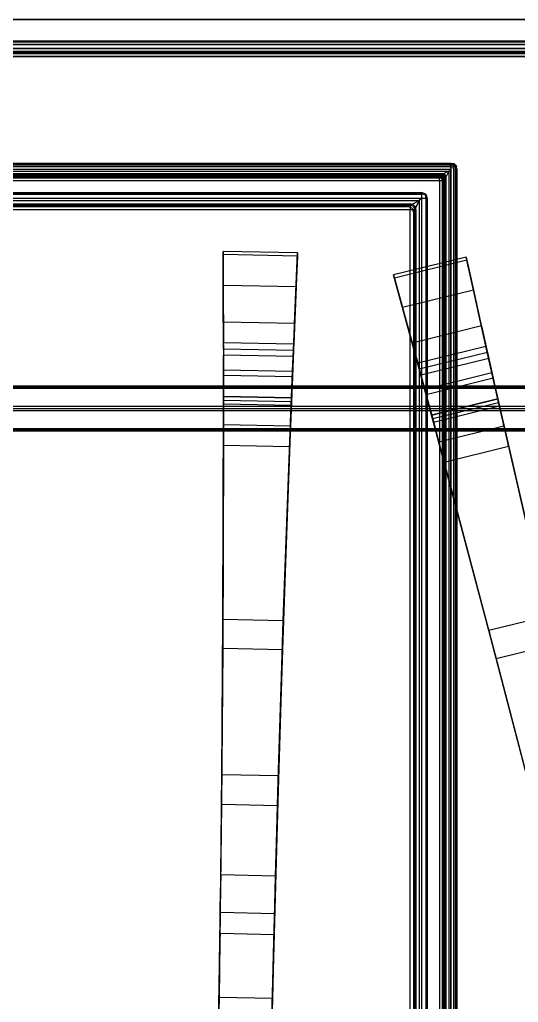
# Model space of a CAD drawing. Extents: x 11992 to 29481, y -6727 to 6811.
# Drawn here: x 15440.5 to 15567.5, y 970 to 1220.6 of the extents above; entities that cross this region are included whole.
import ezdxf

# ---------------------------------------------------------------- set-up
doc = ezdxf.new("R2010")
doc.units = 0
doc.header["$MEASUREMENT"] = 0
doc.layers.get('0').update_dxf_attribs({"color": 8, "linetype": 'CONTINUOUS'})

msp = doc.modelspace()

# ---------------------------------------------------------------- linework, layer by layer
for p, q in [((17199.6, 1220.6, -40.43), (14399.59, 1220.6, -40.43)), ((14399.59, 1220.6, 379.57), (17199.6, 1220.6, 379.57)), ((14424.68, 1215.23, -2439.68), (15685.58, 1215.23, -2439.68)), ((14424.68, 1215.23, -2405.56), (15685.58, 1215.23, -2405.56)), ((14424.68, 1215.23, -2403.32), (15685.58, 1215.23, -2403.32)), ((14424.68, 1215.23, -2369.43), (15685.58, 1215.23, -2369.43)), ((14424.68, 1214.98, -2440.43), (15685.58, 1214.98, -2440.43)), ((14424.68, 1214.98, -2404.81), (15685.58, 1214.98, -2404.81)), ((14424.68, 1214.98, -2404.07), (15685.58, 1214.98, -2404.07)), ((14424.68, 1214.98, -2368.68), (15685.58, 1214.98, -2368.68)), ((14424.68, 1214.23, -2368.43), (15685.58, 1214.23, -2368.43)), ((14424.68, 1214.23, -2404.32), (15685.58, 1214.23, -2404.32)), ((14424.68, 1214.23, -2404.56), (15685.58, 1214.23, -2404.56)), ((14424.68, 1214.23, -2440.68), (15685.58, 1214.23, -2440.68)), ((14424.69, 1215.23, -75.17), (15685.58, 1215.23, -75.17)), ((14424.69, 1215.23, -1412.1), (15685.58, 1215.23, -1412.1)), ((14424.69, 1215.23, -52.17), (15685.58, 1215.23, -52.17)), ((14424.69, 1215.23, -1389.1), (15685.58, 1215.23, -1389.1)), ((14424.69, 1214.98, -75.92), (15685.58, 1214.98, -75.92)), ((14424.69, 1214.98, -1412.85), (15685.58, 1214.98, -1412.85)), ((14424.69, 1214.98, -51.42), (15685.58, 1214.98, -51.42)), ((14424.69, 1214.98, -1388.35), (15685.58, 1214.98, -1388.35)), ((14424.69, 1214.23, -51.17), (15685.58, 1214.23, -51.17)), ((14424.69, 1214.23, -1388.1), (15685.58, 1214.23, -1388.1)), ((15685.58, 1214.23, -76.17), (14424.69, 1214.23, -76.17)), ((15685.58, 1214.23, -1413.1), (14424.69, 1214.23, -1413.1)), ((14424.69, 1213.23, -51.17), (15685.58, 1213.23, -51.17)), ((14424.69, 1213.23, -1388.1), (15685.58, 1213.23, -1388.1)), ((15685.58, 1213.23, -76.17), (14424.69, 1213.23, -76.17)), ((15685.58, 1213.23, -1413.1), (14424.69, 1213.23, -1413.1)), ((14425.68, 1213.23, -2440.68), (15684.58, 1213.23, -2440.68)), ((14425.68, 1213.23, -2368.43), (15684.58, 1213.23, -2368.43)), ((14425.68, 1213.23, -2404.56), (15684.58, 1213.23, -2404.56)), ((14425.68, 1213.23, -2404.32), (15684.58, 1213.23, -2404.32)), ((15685.58, 1212.48, -75.92), (14424.69, 1212.48, -75.92)), ((14424.69, 1212.48, -51.42), (15685.58, 1212.48, -51.42)), ((15685.58, 1212.48, -1412.85), (14424.69, 1212.48, -1412.85)), ((14424.69, 1212.48, -1388.35), (15685.58, 1212.48, -1388.35)), ((15685.58, 1212.23, -1389.6), (14424.69, 1212.23, -1389.6)), ((15685.58, 1212.23, -1411.6), (14424.69, 1212.23, -1411.6)), ((15685.58, 1212.23, -52.67), (14424.69, 1212.23, -52.67)), ((15685.58, 1212.23, -75.17), (14424.69, 1212.23, -75.17)), ((15685.58, 1212.23, -1412.1), (14424.69, 1212.23, -1412.1)), ((15685.58, 1212.23, -74.67), (14424.69, 1212.23, -74.67)), ((15685.58, 1212.23, -52.17), (14424.69, 1212.23, -52.17)), ((15685.58, 1212.23, -1389.1), (14424.69, 1212.23, -1389.1)), ((14424.69, 1211.98, -1412.35), (15685.58, 1211.98, -1412.35)), ((15685.58, 1211.98, -1388.85), (14424.69, 1211.98, -1388.85)), ((14424.69, 1211.98, -75.42), (15685.58, 1211.98, -75.42)), ((15685.58, 1211.98, -51.92), (14424.69, 1211.98, -51.92)), ((15685.58, 1211.23, -1388.6), (14424.69, 1211.23, -1388.6)), ((14424.69, 1211.23, -75.67), (15685.58, 1211.23, -75.67)), ((15685.58, 1211.23, -51.67), (14424.69, 1211.23, -51.67)), ((14424.69, 1211.23, -1412.6), (15685.58, 1211.23, -1412.6)), ((14427.18, 1212.48, -2368.68), (15683.08, 1212.48, -2368.68)), ((14427.18, 1212.48, -2440.43), (15683.08, 1212.48, -2440.43)), ((14427.18, 1212.48, -2404.81), (15683.08, 1212.48, -2404.81)), ((14427.18, 1212.48, -2404.07), (15683.08, 1212.48, -2404.07)), ((14427.68, 1212.23, -2369.43), (15682.58, 1212.23, -2369.43)), ((14427.68, 1212.23, -2402.82), (15682.58, 1212.23, -2402.82)), ((14427.68, 1212.23, -2439.68), (15682.58, 1212.23, -2439.68)), ((14427.68, 1212.23, -2369.93), (15682.58, 1212.23, -2369.93)), ((14427.68, 1212.23, -2439.18), (15682.58, 1212.23, -2439.18)), ((14427.68, 1212.23, -2405.56), (15682.58, 1212.23, -2405.56)), ((14427.68, 1212.23, -2403.32), (15682.58, 1212.23, -2403.32)), ((14427.68, 1212.23, -2406.07), (15682.58, 1212.23, -2406.07)), ((14427.68, 1211.98, -2439.93), (15682.58, 1211.98, -2439.93)), ((14427.68, 1211.98, -2405.32), (15682.58, 1211.98, -2405.32)), ((14427.68, 1211.98, -2403.57), (15682.58, 1211.98, -2403.57)), ((14427.68, 1211.98, -2369.18), (15682.58, 1211.98, -2369.18)), ((14427.68, 1211.23, -2403.82), (15682.58, 1211.23, -2403.82)), ((14427.68, 1211.23, -2405.07), (15682.58, 1211.23, -2405.07)), ((14427.68, 1211.23, -2368.93), (15682.58, 1211.23, -2368.93)), ((14427.68, 1211.23, -2440.18), (15682.58, 1211.23, -2440.18)), ((15138.32, 1183.99, -2174.8), (15550.31, 1183.99, -2111.83)), ((15550.31, 1183.9, -2175.46), (15138.32, 1183.9, -2175.46)), ((15138.32, 1183.9, -2111.18), (15550.31, 1183.9, -2111.18)), ((15550.31, 1183.62, -2110.71), (15138.32, 1183.62, -2110.71)), ((15550.31, 1183.62, -2175.93), (15138.32, 1183.62, -2175.93)), ((15550.31, 1183.15, -2110.43), (15138.32, 1183.15, -2110.43)), ((15138.32, 1183.15, -2176.21), (15550.31, 1183.15, -2176.21)), ((15550.31, 1183.99, -2174.8), (15550.31, 669, -2174.8)), ((15550.31, 669, -2111.83), (15550.31, 1183.99, -2111.83)), ((15550.31, 1183.99, -2174.8), (15550.97, 1183.9, -2174.8)), ((15550.31, 1183.99, -2111.83), (15550.97, 1183.9, -2111.83)), ((15550.31, 1183.9, -2175.46), (15550.92, 1183.8, -2175.41)), ((15550.31, 1183.9, -2111.18), (15550.92, 1183.8, -2111.22)), ((15550.31, 1183.62, -2110.71), (15550.83, 1183.57, -2110.76)), ((15550.31, 1183.62, -2175.93), (15550.83, 1183.57, -2175.88)), ((15550.31, 1183.15, -2110.43), (15550.92, 1183.1, -2110.52)), ((15550.31, 1183.15, -2176.21), (15550.92, 1183.1, -2176.11)), ((15550.83, 1183.57, -2175.88), (15550.92, 1183.8, -2175.41)), ((15550.83, 1183.57, -2110.76), (15550.92, 1183.8, -2111.22)), ((15550.83, 1183.57, -2110.76), (15550.92, 1183.1, -2110.52)), ((15551.25, 1183.43, -2110.9), (15550.83, 1183.57, -2110.76)), ((15551.25, 1183.43, -2175.74), (15550.83, 1183.57, -2175.88)), ((15550.83, 1183.57, -2175.88), (15550.92, 1183.1, -2176.11)), ((15550.97, 1183.9, -2174.8), (15550.92, 1183.8, -2175.41)), ((15550.97, 1183.9, -2111.83), (15550.92, 1183.8, -2111.22)), ((15551.39, 1183.57, -2175.32), (15550.92, 1183.8, -2175.41)), ((15551.39, 1183.57, -2111.32), (15550.92, 1183.8, -2111.22)), ((15550.97, 1182.49, -2110.43), (15550.92, 1183.1, -2110.52)), ((15551.39, 1183.01, -2110.76), (15550.92, 1183.1, -2110.52)), ((15550.97, 1182.49, -2176.21), (15550.92, 1183.1, -2176.11)), ((15551.39, 1183.01, -2175.88), (15550.92, 1183.1, -2176.11)), ((15551.44, 1183.62, -2174.8), (15550.97, 1183.9, -2174.8)), ((15551.44, 1183.62, -2111.83), (15550.97, 1183.9, -2111.83)), ((15550.97, 1183.9, -2174.8), (15550.97, 1183.9, -2111.83)), ((15551.25, 1183.43, -2175.74), (15551.39, 1183.57, -2175.32)), ((15551.25, 1183.43, -2110.9), (15551.39, 1183.57, -2111.32)), ((15551.25, 1183.43, -2110.9), (15551.39, 1183.01, -2110.76)), ((15551.25, 1183.43, -2175.74), (15551.39, 1183.01, -2175.88)), ((15551.44, 1183.62, -2174.8), (15551.39, 1183.57, -2175.32)), ((15551.44, 1183.62, -2111.83), (15551.39, 1183.57, -2111.32)), ((15551.39, 1183.57, -2175.32), (15551.63, 1183.1, -2175.41)), ((15551.39, 1183.57, -2111.32), (15551.63, 1183.1, -2111.22)), ((15551.39, 1183.01, -2175.88), (15551.63, 1183.1, -2175.41)), ((15551.39, 1183.01, -2110.76), (15551.63, 1183.1, -2111.22)), ((15551.44, 1182.49, -2110.71), (15551.39, 1183.01, -2110.76)), ((15551.44, 1182.49, -2175.93), (15551.39, 1183.01, -2175.88)), ((15551.44, 1183.62, -2174.8), (15551.72, 1183.15, -2174.8)), ((15551.44, 1183.62, -2111.83), (15551.72, 1183.15, -2111.83)), ((15551.44, 1183.62, -2111.83), (15551.44, 1183.62, -2174.8)), ((15551.72, 1183.15, -2174.8), (15551.63, 1183.1, -2175.41)), ((15551.72, 1183.15, -2111.83), (15551.63, 1183.1, -2111.22)), ((15551.72, 1182.49, -2175.46), (15551.63, 1183.1, -2175.41)), ((15551.72, 1182.49, -2111.18), (15551.63, 1183.1, -2111.22)), ((15551.81, 1182.49, -2174.8), (15551.72, 1183.15, -2174.8)), ((15551.81, 1182.49, -2111.83), (15551.72, 1183.15, -2111.83)), ((15551.72, 1183.15, -2174.8), (15551.72, 1183.15, -2111.83)), ((15138.32, 1182.49, -2110.33), (15550.31, 1182.49, -2176.3)), ((15138.85, 1181.96, -2176.3), (15549.78, 1181.96, -2176.3)), ((15548.47, 1181.3, -2176.21), (15140.17, 1181.3, -2176.21)), ((15141.1, 1180.84, -2175.93), (15547.53, 1180.84, -2175.93)), ((15141.21, 1181, -2114.06), (15547.42, 1181, -2114.06)), ((15141.21, 1180.73, -2113.6), (15547.42, 1180.73, -2113.6)), ((15141.21, 1180.26, -2113.31), (15547.43, 1180.26, -2113.31)), ((15141.22, 1181.09, -2114.72), (15547.41, 1181.09, -2114.72)), ((15141.66, 1180.56, -2175.46), (15546.97, 1180.56, -2175.46)), ((15141.84, 1180.47, -2174.8), (15546.79, 1180.47, -2174.8)), ((15546.79, 1180.47, -2174.8), (15547.41, 1181.09, -2114.72)), ((15546.79, 1180.47, -2174.8), (15546.97, 1180.56, -2175.46)), ((15546.79, 1180.47, -2174.8), (15547.45, 1180.38, -2174.8)), ((15547.53, 1180.84, -2175.93), (15546.97, 1180.56, -2175.46)), ((15546.97, 1180.56, -2175.46), (15547.54, 1180.46, -2175.5)), ((15547.41, 1181.09, -2114.72), (15547.42, 1181, -2114.06)), ((15547.41, 1181.09, -2114.72), (15548.07, 1181, -2114.72)), ((15547.42, 1181, -2114.06), (15548.03, 1180.91, -2114.11)), ((15547.42, 1180.73, -2113.6), (15547.42, 1181, -2114.06)), ((15547.42, 1180.73, -2113.6), (15547.43, 1180.26, -2113.31)), ((15547.42, 1180.73, -2113.6), (15547.94, 1180.68, -2113.64)), ((15547.43, 1179.61, -2113.22), (15547.43, 1180.26, -2113.31)), ((15547.43, 1180.26, -2113.31), (15548.03, 1180.21, -2113.41)), ((15547.45, 1180.38, -2174.8), (15548.07, 1181, -2114.72)), ((15547.45, 1180.38, -2174.8), (15547.54, 1180.46, -2175.5)), ((15547.92, 1180.1, -2174.8), (15547.45, 1180.38, -2174.8)), ((15547.53, 1180.84, -2175.93), (15548.47, 1181.3, -2176.21)), ((15547.53, 1180.84, -2175.93), (15547.91, 1180.74, -2175.94)), ((15547.91, 1180.74, -2175.94), (15547.54, 1180.46, -2175.5)), ((15548, 1180.18, -2175.54), (15547.54, 1180.46, -2175.5)), ((15547.91, 1180.74, -2175.94), (15548.87, 1181.05, -2176.18)), ((15548.28, 1180.46, -2175.95), (15547.91, 1180.74, -2175.94)), ((15548.54, 1180.71, -2114.72), (15547.92, 1180.1, -2174.8)), ((15548.28, 1180.46, -2175.95), (15547.92, 1180.1, -2174.8)), ((15547.94, 1180.68, -2113.64), (15548.03, 1180.91, -2114.11)), ((15547.94, 1180.68, -2113.64), (15548.03, 1180.21, -2113.41)), ((15548.36, 1180.54, -2113.78), (15547.94, 1180.68, -2113.64)), ((15548.07, 1181, -2114.72), (15548.03, 1180.91, -2114.11)), ((15548.49, 1180.67, -2114.21), (15548.03, 1180.91, -2114.11)), ((15548.54, 1180.71, -2114.72), (15548.07, 1181, -2114.72)), ((15548.82, 1180.25, -2114.72), (15548.2, 1179.63, -2174.8)), ((15548.28, 1180.46, -2175.95), (15548.56, 1180.09, -2175.94)), ((15548.36, 1180.54, -2113.78), (15548.49, 1180.67, -2114.21)), ((15548.36, 1180.54, -2113.78), (15548.5, 1180.12, -2113.64)), ((15549.78, 1181.96, -2176.3), (15548.47, 1181.3, -2176.21)), ((15548.47, 1181.3, -2176.21), (15548.87, 1181.05, -2176.18)), ((15548.54, 1180.71, -2114.72), (15548.49, 1180.67, -2114.21)), ((15548.49, 1180.67, -2114.21), (15548.73, 1180.21, -2114.11)), ((15548.54, 1180.71, -2114.72), (15548.82, 1180.25, -2114.72)), ((15548.56, 1180.09, -2175.94), (15548.87, 1181.05, -2176.18)), ((15548.66, 1179.71, -2175.93), (15549.12, 1180.64, -2176.21)), ((15548.82, 1180.25, -2114.72), (15548.73, 1180.21, -2114.11)), ((15548.91, 1179.59, -2114.72), (15548.82, 1180.25, -2114.72)), ((15549.12, 1180.64, -2176.21), (15548.87, 1181.05, -2176.18)), ((15549.78, 1181.96, -2176.3), (15549.12, 1180.64, -2176.21)), ((15549.12, 672.35, -2176.21), (15549.12, 1180.64, -2176.21)), ((15550.31, 1182.49, -2176.3), (15549.78, 1181.96, -2176.3)), ((15549.78, 1181.96, -2176.3), (15549.78, 671.03, -2176.3)), ((15550.97, 1182.49, -2110.43), (15550.97, 670.5, -2110.43)), ((15550.97, 1182.49, -2176.21), (15550.97, 670.5, -2176.21)), ((15551.44, 1182.49, -2110.71), (15551.44, 670.5, -2110.71)), ((15551.44, 1182.49, -2175.93), (15551.44, 670.5, -2175.93)), ((15551.72, 670.5, -2175.46), (15551.72, 1182.49, -2175.46)), ((15551.72, 1182.49, -2111.18), (15551.72, 670.5, -2111.18)), ((15551.81, 670.5, -2174.8), (15551.81, 1182.49, -2174.8)), ((15551.81, 1182.49, -2111.83), (15551.81, 670.5, -2111.83)), ((15141.21, 1179.61, -2113.22), (15547.43, 1179.61, -2113.22)), ((15547.43, 1179.61, -2113.22), (15547.43, 673.38, -2113.22)), ((15547.43, 1179.61, -2113.22), (15548.08, 1179.6, -2113.31)), ((15547.92, 1180.1, -2174.8), (15548.2, 1179.63, -2174.8)), ((15548, 1180.18, -2175.54), (15548.29, 1179.72, -2175.5)), ((15548.08, 1179.6, -2113.31), (15548.03, 1180.21, -2113.41)), ((15548.5, 1180.12, -2113.64), (15548.03, 1180.21, -2113.41)), ((15548.55, 1179.6, -2113.6), (15548.08, 1179.6, -2113.31)), ((15548.08, 1179.6, -2113.31), (15548.08, 673.39, -2113.31)), ((15548.2, 1179.63, -2174.8), (15548.29, 1179.72, -2175.5)), ((15548.29, 1178.97, -2174.8), (15548.2, 1179.63, -2174.8)), ((15548.56, 1180.09, -2175.94), (15548.29, 1179.72, -2175.5)), ((15548.38, 1179.15, -2175.46), (15548.29, 1179.72, -2175.5)), ((15548.91, 1179.59, -2114.72), (15548.29, 1178.97, -2174.8)), ((15548.29, 1178.97, -2174.8), (15548.38, 1179.15, -2175.46)), ((15548.29, 1178.97, -2174.8), (15548.29, 674.02, -2174.8)), ((15548.66, 1179.71, -2175.93), (15548.38, 1179.15, -2175.46)), ((15548.38, 1179.15, -2175.46), (15548.38, 673.84, -2175.46)), ((15548.5, 1180.12, -2113.64), (15548.73, 1180.21, -2114.11)), ((15548.55, 1179.6, -2113.6), (15548.5, 1180.12, -2113.64)), ((15548.55, 1179.6, -2113.6), (15548.82, 1179.6, -2114.06)), ((15548.55, 1179.6, -2113.6), (15548.55, 673.39, -2113.6)), ((15548.66, 1179.71, -2175.93), (15548.56, 1180.09, -2175.94)), ((15548.66, 1179.71, -2175.93), (15548.66, 673.28, -2175.93)), ((15548.82, 1179.6, -2114.06), (15548.73, 1180.21, -2114.11)), ((15548.91, 1179.59, -2114.72), (15548.82, 1179.6, -2114.06)), ((15548.82, 1179.6, -2114.06), (15548.82, 673.39, -2114.06)), ((15548.91, 1179.59, -2114.72), (15548.91, 673.4, -2114.72)), ((15145.82, 1176.49, -2366.98), (15542.81, 1176.49, -2124.43)), ((15542.81, 1176.12, -2368.11), (15145.82, 1176.12, -2368.11)), ((15145.82, 1176.12, -2123.31), (15542.81, 1176.12, -2123.31)), ((15542.81, 1176.49, -2366.98), (15542.81, 676.5, -2366.98)), ((15543.94, 1176.12, -2366.98), (15542.81, 1176.49, -2366.98)), ((15543.94, 1176.12, -2124.43), (15542.81, 1176.49, -2124.43)), ((15542.81, 1176.49, -2124.43), (15542.81, 676.5, -2124.43)), ((15543.75, 1175.93, -2367.92), (15542.81, 1176.12, -2368.11)), ((15543.75, 1175.93, -2123.5), (15542.81, 1176.12, -2123.31)), ((15543.75, 1175.93, -2367.92), (15543.94, 1176.12, -2366.98)), ((15543.75, 1175.93, -2123.5), (15543.94, 1176.12, -2124.43)), ((15543.75, 1175.93, -2367.92), (15543.94, 1174.99, -2368.11)), ((15543.75, 1175.93, -2123.5), (15543.94, 1174.99, -2123.31)), ((15543.94, 1176.12, -2366.98), (15544.31, 1174.99, -2366.98)), ((15543.94, 1176.12, -2124.43), (15544.31, 1174.99, -2124.43)), ((15543.94, 1176.12, -2366.98), (15543.94, 1176.12, -2124.43)), ((15544.31, 1174.99, -2124.43), (15144.32, 1174.99, -2124.43)), ((15544.31, 1174.99, -2124.43), (15144.32, 1174.99, -2124.43)), ((15146.35, 1174.46, -2122.93), (15542.28, 1174.46, -2122.93)), ((15148.6, 1173.33, -2123.31), (15540.03, 1173.33, -2123.31)), ((15148.71, 1173.6, -2364.1), (15539.92, 1173.6, -2364.1)), ((15539.93, 1173.23, -2365.22), (15148.71, 1173.23, -2365.22)), ((15149.35, 1172.96, -2124.43), (15539.28, 1172.96, -2124.43)), ((15539.92, 1173.6, -2364.1), (15539.28, 1172.96, -2124.43)), ((15540.03, 1173.33, -2123.31), (15539.28, 1172.96, -2124.43)), ((15540.41, 1172.59, -2124.43), (15539.28, 1172.96, -2124.43)), ((15541.05, 1173.23, -2364.1), (15539.92, 1173.6, -2364.1)), ((15539.93, 1173.23, -2365.22), (15539.92, 1173.6, -2364.1)), ((15539.93, 1173.23, -2365.22), (15539.93, 1172.11, -2365.6)), ((15540.86, 1173.04, -2365.04), (15539.93, 1173.23, -2365.22)), ((15540.03, 1173.33, -2123.31), (15542.28, 1174.46, -2122.93)), ((15540.78, 1172.96, -2123.28), (15540.03, 1173.33, -2123.31)), ((15540.86, 1173.04, -2365.04), (15540.78, 1172.96, -2123.28)), ((15540.78, 1172.96, -2123.28), (15541.15, 1172.21, -2123.31)), ((15540.86, 1173.04, -2365.04), (15541.05, 1172.1, -2365.22)), ((15541.05, 1173.23, -2364.1), (15541.42, 1172.1, -2364.1)), ((15542.28, 1174.46, -2122.93), (15541.15, 1172.21, -2123.31)), ((15542.81, 1174.99, -2122.93), (15542.28, 1174.46, -2122.93)), ((15542.28, 1174.46, -2122.93), (15542.28, 678.53, -2122.93)), ((15543.94, 1174.99, -2368.11), (15543.94, 678, -2368.11)), ((15543.94, 1174.99, -2123.31), (15543.94, 678, -2123.31)), ((15544.31, 678, -2366.98), (15544.31, 1174.99, -2366.98)), ((15544.31, 1174.99, -2124.43), (15544.31, 678, -2124.43)), ((15539.93, 1172.11, -2365.6), (15148.71, 1172.11, -2365.6)), ((15539.93, 680.88, -2365.6), (15539.93, 1172.11, -2365.6)), ((15541.05, 1172.1, -2365.22), (15539.93, 1172.11, -2365.6)), ((15540.41, 1172.59, -2124.43), (15540.78, 1171.46, -2124.43)), ((15541.15, 1172.21, -2123.31), (15540.78, 1171.46, -2124.43)), ((15540.78, 1171.46, -2124.43), (15541.42, 1172.1, -2364.1)), ((15540.78, 1171.46, -2124.43), (15540.78, 681.53, -2124.43)), ((15541.05, 1172.1, -2365.22), (15541.42, 1172.1, -2364.1)), ((15541.05, 680.89, -2365.22), (15541.05, 1172.1, -2365.22)), ((15541.15, 1172.21, -2123.31), (15541.15, 680.78, -2123.31)), ((15541.42, 1172.1, -2364.1), (15541.42, 680.89, -2364.1)), ((15492.27, 1161.51, -356.19), (15492.28, 1158.75, -344.02)), ((15492.27, 1160.69, -343.55), (15492.27, 1161.51, -356.19)), ((15492.33, 1143.5, -345.87), (15492.27, 1161.51, -356.19)), ((15511.26, 1161.14, -356.19), (15492.27, 1161.51, -356.19)), ((15492.27, 1160.69, -343.55), (15492.28, 1158.75, -344.02)), ((15492.3, 1152.85, -328.83), (15492.27, 1160.69, -343.55)), ((15511.23, 1160.32, -343.55), (15492.27, 1160.69, -343.55)), ((15510.49, 1143.15, -345.87), (15511.26, 1161.14, -356.19)), ((15510.89, 1152.49, -328.83), (15511.23, 1160.32, -343.55)), ((15511.23, 1160.32, -343.55), (15511.14, 1158.38, -344.02)), ((15511.26, 1161.14, -356.19), (15511.17, 1158.95, -352.81)), ((15511.23, 1160.32, -343.55), (15511.26, 1161.14, -356.19)), ((15492.28, 1159.32, -352.81), (15492.33, 1144.54, -344.34)), ((15492.28, 1158.75, -344.02), (15492.31, 1151.31, -330.04)), ((15511.17, 1158.95, -352.81), (15510.54, 1144.19, -344.34)), ((15511.14, 1158.38, -344.02), (15510.82, 1150.95, -330.04)), ((15511.14, 1158.38, -344.02), (15511.17, 1158.95, -352.81)), ((15554.18, 1160.07, -356.2), (15535.74, 1155.51, -356.2)), ((15554.36, 1159.26, -343.55), (15535.95, 1154.71, -343.55)), ((15554.36, 1159.26, -343.55), (15554.18, 1160.07, -356.2)), ((15554.18, 1160.07, -356.2), (15554.65, 1157.93, -352.82)), ((15558.1, 1142.49, -345.87), (15554.18, 1160.07, -356.2)), ((15554.36, 1159.26, -343.55), (15554.78, 1157.37, -344.02)), ((15556.06, 1151.62, -328.83), (15554.36, 1159.26, -343.55)), ((15554.78, 1157.37, -344.02), (15554.65, 1157.93, -352.82)), ((15554.65, 1157.93, -352.82), (15557.87, 1143.5, -344.35)), ((15535.74, 1155.51, -356.2), (15536.31, 1153.4, -352.82)), ((15535.95, 1154.71, -343.55), (15535.74, 1155.51, -356.2)), ((15540.46, 1138.13, -345.87), (15535.74, 1155.51, -356.2)), ((15554.78, 1157.37, -344.02), (15556.39, 1150.11, -330.04)), ((15492.3, 1152.85, -328.83), (15492.31, 1151.31, -330.04)), ((15492.3, 1152.85, -328.83), (15492.35, 1138.17, -319.3)), ((15510.89, 1152.49, -328.83), (15492.3, 1152.85, -328.83)), ((15535.95, 1154.71, -343.55), (15536.46, 1152.84, -344.02)), ((15538.01, 1147.16, -328.83), (15535.95, 1154.71, -343.55)), ((15536.31, 1153.4, -352.82), (15540.19, 1139.13, -344.35)), ((15536.46, 1152.84, -344.02), (15536.31, 1153.4, -352.82)), ((15536.46, 1152.84, -344.02), (15538.42, 1145.66, -330.04)), ((15492.33, 1144.54, -344.34), (15492.31, 1151.31, -330.04)), ((15492.35, 1136.65, -320.52), (15492.31, 1151.31, -330.04)), ((15510.21, 1136.3, -320.52), (15510.82, 1150.95, -330.04)), ((15510.89, 1152.49, -328.83), (15510.27, 1137.82, -319.3)), ((15510.54, 1144.19, -344.34), (15510.82, 1150.95, -330.04)), ((15510.89, 1152.49, -328.83), (15510.82, 1150.95, -330.04)), ((15556.06, 1151.62, -328.83), (15538.01, 1147.16, -328.83)), ((15556.06, 1151.62, -328.83), (15556.39, 1150.11, -330.04)), ((15556.06, 1151.62, -328.83), (15559.26, 1137.29, -319.3)), ((15557.87, 1143.5, -344.35), (15556.39, 1150.11, -330.04)), ((15559.59, 1135.8, -320.52), (15556.39, 1150.11, -330.04)), ((15538.01, 1147.16, -328.83), (15538.42, 1145.66, -330.04)), ((15538.01, 1147.16, -328.83), (15541.86, 1132.98, -319.3)), ((15540.19, 1139.13, -344.35), (15538.42, 1145.66, -330.04)), ((15542.25, 1131.52, -320.52), (15538.42, 1145.66, -330.04)), ((15492.33, 1143.5, -345.87), (15492.33, 1144.54, -344.34)), ((15492.33, 1144.54, -344.34), (15492.36, 1130.9, -336.52)), ((15492.33, 1143.5, -345.87), (15492.36, 1129.85, -338.05)), ((15510.49, 1143.15, -345.87), (15492.33, 1143.5, -345.87)), ((15510.49, 1143.15, -345.87), (15509.94, 1129.51, -338.05)), ((15510.54, 1144.19, -344.34), (15509.98, 1130.55, -336.52)), ((15510.49, 1143.15, -345.87), (15510.54, 1144.19, -344.34)), ((15558.1, 1142.49, -345.87), (15557.87, 1143.5, -344.35)), ((15557.87, 1143.5, -344.35), (15560.85, 1130.19, -336.53)), ((15558.1, 1142.49, -345.87), (15540.46, 1138.13, -345.87)), ((15558.1, 1142.49, -345.87), (15561.08, 1129.17, -338.05)), ((15492.35, 1136.65, -320.52), (15492.35, 1138.17, -319.3)), ((15492.35, 1136.57, -318.27), (15492.35, 1138.17, -319.3)), ((15510.27, 1137.82, -319.3), (15492.35, 1138.17, -319.3)), ((15510.21, 1136.3, -320.52), (15510.27, 1137.82, -319.3)), ((15510.21, 1136.22, -318.27), (15510.27, 1137.82, -319.3)), ((15540.46, 1138.13, -345.87), (15540.19, 1139.13, -344.35)), ((15540.19, 1139.13, -344.35), (15543.75, 1125.96, -336.53)), ((15540.46, 1138.13, -345.87), (15544.02, 1124.96, -338.05)), ((15492.35, 1136.65, -320.52), (15492.35, 1135.04, -319.4)), ((15492.35, 1136.57, -318.27), (15492.35, 1135.04, -319.4)), ((15510.21, 1136.22, -318.27), (15492.35, 1136.57, -318.27)), ((15509.98, 1130.55, -336.52), (15510.21, 1136.3, -320.52)), ((15510, 1131.11, -324.37), (15510.21, 1136.3, -320.52)), ((15510.21, 1136.3, -320.52), (15510.15, 1134.69, -319.4)), ((15510.21, 1136.22, -318.27), (15510.15, 1134.69, -319.4)), ((15559.26, 1137.29, -319.3), (15541.86, 1132.98, -319.3)), ((15559.61, 1135.73, -318.27), (15542.27, 1131.44, -318.27)), ((15559.59, 1135.8, -320.52), (15559.26, 1137.29, -319.3)), ((15559.61, 1135.73, -318.27), (15559.26, 1137.29, -319.3)), ((15560.73, 1130.73, -324.37), (15559.59, 1135.8, -320.52)), ((15559.59, 1135.8, -320.52), (15559.95, 1134.23, -319.4)), ((15560.85, 1130.19, -336.53), (15559.59, 1135.8, -320.52)), ((15559.61, 1135.73, -318.27), (15559.95, 1134.23, -319.4)), ((15492.36, 1131.21, -322.23), (15492.35, 1135.04, -319.4)), ((15510.15, 1134.69, -319.4), (15492.35, 1135.04, -319.4)), ((15509.99, 1130.87, -322.23), (15510.15, 1134.69, -319.4)), ((15542.25, 1131.52, -320.52), (15541.86, 1132.98, -319.3)), ((15542.27, 1131.44, -318.27), (15541.86, 1132.98, -319.3)), ((15559.95, 1134.23, -319.4), (15542.67, 1129.96, -319.4)), ((15560.79, 1130.5, -322.23), (15559.95, 1134.23, -319.4)), ((15492.36, 1131.21, -322.23), (15492.36, 1131.45, -324.37)), ((15492.37, 1122.43, -320.11), (15492.36, 1131.45, -324.37)), ((15492.36, 1130.9, -336.52), (15492.36, 1131.45, -324.37)), ((15492.37, 1124.5, -332.86), (15492.36, 1131.45, -324.37)), ((15492.37, 1124.41, -319.02), (15492.36, 1131.21, -322.23)), ((15509.99, 1130.87, -322.23), (15492.36, 1131.21, -322.23)), ((15492.36, 1129.85, -338.05), (15492.36, 1130.9, -336.52)), ((15492.36, 1130.9, -336.52), (15492.37, 1124.5, -332.86)), ((15509.64, 1122.1, -320.11), (15510, 1131.11, -324.37)), ((15509.72, 1124.16, -332.86), (15510, 1131.11, -324.37)), ((15509.72, 1124.08, -319.02), (15509.99, 1130.87, -322.23)), ((15509.98, 1130.55, -336.52), (15509.72, 1124.16, -332.86)), ((15509.94, 1129.51, -338.05), (15509.98, 1130.55, -336.52)), ((15509.99, 1130.87, -322.23), (15510, 1131.11, -324.37)), ((15542.25, 1131.52, -320.52), (15542.67, 1129.96, -319.4)), ((15543.61, 1126.5, -324.37), (15542.25, 1131.52, -320.52)), ((15543.75, 1125.96, -336.53), (15542.25, 1131.52, -320.52)), ((15542.27, 1131.44, -318.27), (15542.67, 1129.96, -319.4)), ((15560.79, 1130.5, -322.23), (15543.67, 1126.27, -322.23)), ((15562.72, 1121.93, -320.11), (15560.73, 1130.73, -324.37)), ((15560.79, 1130.5, -322.23), (15560.73, 1130.73, -324.37)), ((15562.26, 1123.95, -332.86), (15560.73, 1130.73, -324.37)), ((15562.28, 1123.86, -319.02), (15560.79, 1130.5, -322.23)), ((15561.08, 1129.17, -338.05), (15560.85, 1130.19, -336.53)), ((15560.85, 1130.19, -336.53), (15562.26, 1123.95, -332.86)), ((15492.36, 1129.85, -338.05), (15492.37, 1123.45, -334.38)), ((15509.94, 1129.51, -338.05), (15492.36, 1129.85, -338.05)), ((15509.94, 1129.51, -338.05), (15509.68, 1123.12, -334.38)), ((15543.67, 1126.27, -322.23), (15542.67, 1129.96, -319.4)), ((15561.08, 1129.17, -338.05), (15544.02, 1124.96, -338.05)), ((15561.08, 1129.17, -338.05), (15562.49, 1122.93, -334.38)), ((15683.13, 1127.13, -76.39), (14422.24, 1127.13, -76.39)), ((14422.24, 1127.01, -77.04), (15683.13, 1127.01, -77.04)), ((15683.13, 1126.51, -76.17), (14422.24, 1126.51, -76.17)), ((15685.62, 1127.13, -1413.11), (14424.73, 1127.13, -1413.11)), ((14424.73, 1127.01, -1413.76), (15685.62, 1127.01, -1413.76)), ((15685.62, 1126.51, -1412.89), (14424.73, 1126.51, -1412.89)), ((15543.67, 1126.27, -322.23), (15543.61, 1126.5, -324.37)), ((15545.95, 1117.79, -320.11), (15543.61, 1126.5, -324.37)), ((15545.41, 1119.78, -332.86), (15543.61, 1126.5, -324.37)), ((15545.44, 1119.7, -319.02), (15543.67, 1126.27, -322.23)), ((15544.02, 1124.96, -338.05), (15543.75, 1125.96, -336.53)), ((15543.75, 1125.96, -336.53), (15545.41, 1119.78, -332.86)), ((15492.37, 1123.45, -334.38), (15492.37, 1124.5, -332.86)), ((15492.37, 1124.5, -332.86), (15492.37, 1118.33, -329.32)), ((15492.37, 1124.5, -311.66), (15492.37, 1122.54, -310.68)), ((15492.37, 1124.41, -319.02), (15492.37, 1124.5, -311.66)), ((15509.72, 1124.16, -311.66), (15492.37, 1124.5, -311.66)), ((15492.37, 1122.52, -312.72), (15492.37, 1124.48, -313.59)), ((15509.72, 1124.14, -313.59), (15492.37, 1124.48, -313.59)), ((15492.37, 1124.41, -319.02), (15492.37, 1122.43, -320.11)), ((15509.72, 1124.08, -319.02), (15492.37, 1124.41, -319.02)), ((15492.37, 1123.45, -334.38), (15492.37, 1117.29, -330.85)), ((15509.68, 1123.12, -334.38), (15492.37, 1123.45, -334.38)), ((15509.68, 1123.12, -334.38), (15509.44, 1116.95, -330.85)), ((15509.72, 1124.16, -332.86), (15509.48, 1118, -329.32)), ((15509.72, 1124.16, -311.66), (15509.64, 1122.2, -310.68)), ((15509.64, 1122.18, -312.72), (15509.72, 1124.14, -313.59)), ((15509.72, 1124.08, -319.02), (15509.64, 1122.1, -320.11)), ((15509.68, 1123.12, -334.38), (15509.72, 1124.16, -332.86)), ((15509.72, 1124.16, -311.66), (15509.72, 1124.14, -313.59)), ((15509.72, 1124.08, -319.02), (15509.72, 1124.14, -313.59)), ((15544.02, 1124.96, -338.05), (15545.69, 1118.77, -334.38)), ((15562.26, 1123.95, -311.66), (15545.41, 1119.78, -311.66)), ((15562.27, 1123.93, -313.6), (15545.42, 1119.76, -313.6)), ((15562.28, 1123.86, -319.02), (15545.44, 1119.7, -319.02)), ((15562.49, 1122.93, -334.38), (15545.69, 1118.77, -334.38)), ((15562.49, 1122.93, -334.38), (15562.26, 1123.95, -332.86)), ((15562.26, 1123.95, -332.86), (15563.62, 1117.93, -329.32)), ((15562.26, 1123.95, -311.66), (15562.27, 1123.93, -313.6)), ((15562.26, 1123.95, -311.66), (15562.69, 1122.04, -310.68)), ((15562.69, 1122.04, -310.68), (15562.27, 1123.93, -313.6)), ((15562.28, 1123.86, -319.02), (15562.27, 1123.93, -313.6)), ((15562.28, 1123.86, -319.02), (15562.72, 1121.93, -320.11)), ((15562.49, 1122.93, -334.38), (15563.85, 1116.91, -330.85)), ((15683.13, 1121.95, -85.8), (14422.24, 1121.94, -85.8)), ((14422.24, 1121.44, -86.24), (15683.13, 1121.45, -86.24)), ((14422.24, 1120.94, -85.8), (15683.13, 1120.95, -85.8)), ((15685.62, 1121.95, -1422.53), (14424.73, 1121.94, -1422.53)), ((14424.73, 1121.44, -1422.96), (15685.62, 1121.45, -1422.96)), ((14424.73, 1120.94, -1422.53), (15685.62, 1120.95, -1422.53)), ((15492.24, 1067.62, -283.17), (15492.37, 1122.54, -310.68)), ((15492.24, 1066.64, -284.73), (15492.37, 1122.52, -312.72)), ((15492.37, 1122.52, -312.72), (15492.37, 1122.54, -310.68)), ((15509.64, 1122.2, -310.68), (15492.37, 1122.54, -310.68)), ((15492.37, 1122.52, -312.72), (15492.37, 1122.43, -320.11)), ((15492.37, 1113.04, -326.29), (15492.37, 1122.52, -312.72)), ((15492.37, 1118.33, -329.32), (15492.37, 1122.43, -320.11)), ((15507.6, 1066.35, -284.73), (15509.64, 1122.18, -312.72)), ((15507.63, 1067.32, -283.17), (15509.64, 1122.2, -310.68)), ((15509.27, 1112.71, -326.29), (15509.64, 1122.18, -312.72)), ((15509.48, 1118, -329.32), (15509.64, 1122.1, -320.11)), ((15509.64, 1122.18, -312.72), (15509.64, 1122.2, -310.68)), ((15509.64, 1122.18, -312.72), (15509.64, 1122.1, -320.11)), ((15562.69, 1122.04, -310.68), (15545.92, 1117.89, -310.68)), ((15574.96, 1068.5, -283.17), (15562.69, 1122.04, -310.68)), ((15575.18, 1067.55, -284.73), (15562.7, 1122.02, -312.72)), ((15562.7, 1122.02, -312.72), (15562.72, 1121.93, -320.11)), ((15564.79, 1112.77, -326.29), (15562.7, 1122.02, -312.72)), ((15563.62, 1117.93, -329.32), (15562.72, 1121.93, -320.11)), ((15492.37, 1117.29, -330.85), (15492.37, 1118.33, -329.32)), ((15492.37, 1118.33, -329.32), (15492.37, 1113.04, -326.29)), ((15509.48, 1118, -329.32), (15509.27, 1112.71, -326.29)), ((15509.44, 1116.95, -330.85), (15509.48, 1118, -329.32)), ((15545.69, 1118.77, -334.38), (15545.41, 1119.78, -332.86)), ((15545.41, 1119.78, -332.86), (15547.01, 1113.82, -329.32)), ((15545.41, 1119.78, -311.66), (15545.92, 1117.89, -310.68)), ((15545.41, 1119.78, -311.66), (15545.42, 1119.76, -313.6)), ((15545.93, 1117.87, -312.72), (15545.42, 1119.76, -313.6)), ((15545.44, 1119.7, -319.02), (15545.42, 1119.76, -313.6)), ((15545.44, 1119.7, -319.02), (15545.95, 1117.79, -320.11)), ((15545.69, 1118.77, -334.38), (15547.28, 1112.82, -330.85)), ((15545.93, 1117.87, -312.72), (15545.92, 1117.89, -310.68)), ((15560.02, 1064.81, -283.17), (15545.92, 1117.89, -310.68)), ((15560.26, 1063.87, -284.73), (15545.93, 1117.87, -312.72)), ((15545.93, 1117.87, -312.72), (15545.95, 1117.79, -320.11)), ((15548.38, 1108.72, -326.29), (15545.93, 1117.87, -312.72)), ((15547.01, 1113.82, -329.32), (15545.95, 1117.79, -320.11)), ((15563.85, 1116.91, -330.85), (15563.62, 1117.93, -329.32)), ((15563.62, 1117.93, -329.32), (15564.79, 1112.77, -326.29)), ((14422.24, 1116.38, -76.17), (15683.13, 1116.38, -76.17)), ((15683.13, 1115.88, -77.04), (14422.24, 1115.88, -77.04)), ((14422.24, 1115.76, -76.39), (15683.13, 1115.76, -76.39)), ((14424.73, 1116.38, -1412.89), (15685.62, 1116.38, -1412.89)), ((15685.62, 1115.88, -1413.76), (14424.73, 1115.88, -1413.76)), ((14424.73, 1115.76, -1413.11), (15685.62, 1115.76, -1413.11)), ((15492.37, 1117.29, -330.85), (15492.37, 1112, -327.82)), ((15509.44, 1116.95, -330.85), (15492.37, 1117.29, -330.85)), ((15509.44, 1116.95, -330.85), (15509.23, 1111.67, -327.82)), ((15563.85, 1116.91, -330.85), (15547.28, 1112.82, -330.85)), ((15563.85, 1116.91, -330.85), (15565.02, 1111.75, -327.82)), ((15492.37, 1113.04, -326.29), (15492.21, 1061.26, -296.61)), ((15492.37, 1112, -327.82), (15492.37, 1113.04, -326.29)), ((15509.27, 1112.71, -326.29), (15507.42, 1060.96, -296.61)), ((15509.23, 1111.67, -327.82), (15509.27, 1112.71, -326.29)), ((15547.28, 1112.82, -330.85), (15547.01, 1113.82, -329.32)), ((15547.01, 1113.82, -329.32), (15548.38, 1108.72, -326.29)), ((15547.28, 1112.82, -330.85), (15548.65, 1107.71, -327.82)), ((15565.02, 1111.75, -327.82), (15564.79, 1112.77, -326.29)), ((15564.79, 1112.77, -326.29), (15576.4, 1062.31, -296.61)), ((15492.37, 1112, -327.82), (15492.2, 1060.22, -298.14)), ((15509.23, 1111.67, -327.82), (15492.37, 1112, -327.82)), ((15509.23, 1111.67, -327.82), (15507.39, 1059.92, -298.14)), ((15565.02, 1111.75, -327.82), (15548.65, 1107.71, -327.82)), ((15565.02, 1111.75, -327.82), (15576.63, 1061.29, -298.14)), ((15548.65, 1107.71, -327.82), (15548.38, 1108.72, -326.29)), ((15548.38, 1108.72, -326.29), (15561.63, 1058.66, -296.61)), ((15548.65, 1107.71, -327.82), (15561.89, 1057.65, -298.14)), ((15491.96, 1028.05, -261.66), (15492.24, 1067.62, -283.17)), ((15492.24, 1067.62, -283.17), (15492.24, 1066.64, -284.73)), ((15507.63, 1067.32, -283.17), (15492.24, 1067.62, -283.17)), ((15574.96, 1068.5, -283.17), (15560.02, 1064.81, -283.17)), ((15491.95, 1026.95, -263.15), (15492.24, 1066.64, -284.73)), ((15492.21, 1061.26, -296.61), (15492.24, 1066.64, -284.73)), ((15506.35, 1026.67, -263.15), (15507.6, 1066.35, -284.73)), ((15506.38, 1027.77, -261.66), (15507.63, 1067.32, -283.17)), ((15507.42, 1060.96, -296.61), (15507.6, 1066.35, -284.73)), ((15507.63, 1067.32, -283.17), (15507.6, 1066.35, -284.73)), ((15560.02, 1064.81, -283.17), (15560.26, 1063.87, -284.73)), ((15569.98, 1026.52, -261.66), (15560.02, 1064.81, -283.17)), ((15570.26, 1025.45, -263.15), (15560.26, 1063.87, -284.73)), ((15561.63, 1058.66, -296.61), (15560.26, 1063.87, -284.73)), ((15492.2, 1060.22, -298.14), (15491.88, 1020.44, -275.34)), ((15492.21, 1061.26, -296.61), (15491.9, 1021.48, -273.81)), ((15492.2, 1060.22, -298.14), (15492.21, 1061.26, -296.61)), ((15507.39, 1059.92, -298.14), (15492.2, 1060.22, -298.14)), ((15507.42, 1060.96, -296.61), (15506.19, 1021.21, -273.81)), ((15507.39, 1059.92, -298.14), (15507.42, 1060.96, -296.61)), ((15576.63, 1061.29, -298.14), (15561.89, 1057.65, -298.14)), ((15507.39, 1059.92, -298.14), (15506.16, 1020.16, -275.34)), ((15561.89, 1057.65, -298.14), (15561.63, 1058.66, -296.61)), ((15561.63, 1058.66, -296.61), (15571.62, 1020.16, -273.81)), ((15561.89, 1057.65, -298.14), (15571.88, 1019.15, -275.34)), ((15491.69, 1002.5, -243.54), (15491.96, 1028.05, -261.66)), ((15491.96, 1028.05, -261.66), (15491.95, 1026.95, -263.15)), ((15506.38, 1027.77, -261.66), (15491.96, 1028.05, -261.66)), ((15505.66, 1002.23, -243.54), (15506.38, 1027.77, -261.66)), ((15506.38, 1027.77, -261.66), (15506.35, 1026.67, -263.15)), ((15491.67, 1001.09, -244.82), (15491.95, 1026.95, -263.15)), ((15491.9, 1021.48, -273.81), (15491.95, 1026.95, -263.15)), ((15505.62, 1000.82, -244.82), (15506.35, 1026.67, -263.15)), ((15506.19, 1021.21, -273.81), (15506.35, 1026.67, -263.15)), ((15491.88, 1020.44, -275.34), (15491.57, 992.89, -259.55)), ((15491.9, 1021.48, -273.81), (15491.58, 993.94, -258.02)), ((15491.88, 1020.44, -275.34), (15491.9, 1021.48, -273.81)), ((15506.16, 1020.16, -275.34), (15491.88, 1020.44, -275.34)), ((15506.16, 1020.16, -275.34), (15505.4, 992.62, -259.55)), ((15506.19, 1021.21, -273.81), (15505.43, 993.67, -258.02)), ((15506.16, 1020.16, -275.34), (15506.19, 1021.21, -273.81)), ((15491.5, 987.54, -225.29), (15491.69, 1002.5, -243.54)), ((15491.69, 1002.5, -243.54), (15491.67, 1001.09, -244.82)), ((15505.66, 1002.23, -243.54), (15491.69, 1002.5, -243.54)), ((15491.47, 985.9, -226.3), (15491.67, 1001.09, -244.82)), ((15491.58, 993.94, -258.02), (15491.67, 1001.09, -244.82)), ((15505.23, 985.64, -226.3), (15505.62, 1000.82, -244.82)), ((15505.27, 987.27, -225.29), (15505.66, 1002.23, -243.54)), ((15505.43, 993.67, -258.02), (15505.62, 1000.82, -244.82)), ((15505.66, 1002.23, -243.54), (15505.62, 1000.82, -244.82)), ((15491.57, 992.89, -259.55), (15491.26, 971.27, -247.15)), ((15491.58, 993.94, -258.02), (15491.28, 972.32, -245.63)), ((15491.57, 992.89, -259.55), (15491.58, 993.94, -258.02)), ((15505.4, 992.62, -259.55), (15491.57, 992.89, -259.55)), ((15505.4, 992.62, -259.55), (15504.87, 971.01, -247.15)), ((15505.43, 993.67, -258.02), (15504.89, 972.05, -245.63)), ((15505.4, 992.62, -259.55), (15505.43, 993.67, -258.02)), ((15491.24, 969.61, -197.93), (15491.5, 987.54, -225.29)), ((15491.5, 987.54, -225.29), (15491.47, 985.9, -226.3)), ((15505.27, 987.27, -225.29), (15491.5, 987.54, -225.29)), ((15491.21, 968.1, -199.12), (15491.47, 985.9, -226.3)), ((15491.28, 972.32, -245.63), (15491.47, 985.9, -226.3)), ((15504.79, 967.84, -199.12), (15505.23, 985.64, -226.3)), ((15504.83, 969.35, -197.93), (15505.27, 987.27, -225.29)), ((15504.89, 972.05, -245.63), (15505.23, 985.64, -226.3)), ((15505.27, 987.27, -225.29), (15505.23, 985.64, -226.3)), ((15491.28, 972.32, -245.63), (15490.83, 945.68, -230.35)), ((15491.26, 971.27, -247.15), (15491.28, 972.32, -245.63)), ((15491.26, 971.27, -247.15), (15490.82, 944.63, -231.88)), ((15504.87, 971.01, -247.15), (15491.26, 971.27, -247.15)), ((15504.87, 971.01, -247.15), (15504.28, 944.37, -231.88)), ((15504.89, 972.05, -245.63), (15504.3, 945.42, -230.35)), ((15504.87, 971.01, -247.15), (15504.89, 972.05, -245.63))]:
    msp.add_line(p, q)

doc.saveas('drawing.dxf')
